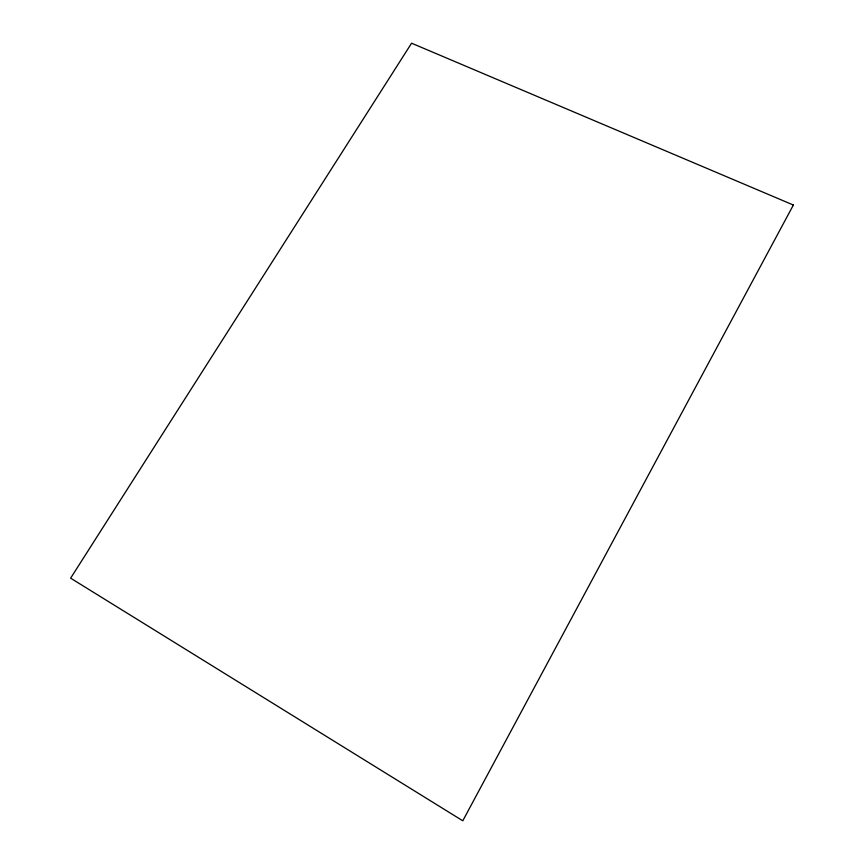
<?xml version="1.0" encoding="UTF-8"?>
<svg xmlns="http://www.w3.org/2000/svg" width="864" height="864" viewBox="0 0 864 864"><rect width="100%" height="100%" fill="white"/><g stroke="black" fill="none" stroke-linecap="round" stroke-linejoin="round"><path stroke-width="1.3" d="M793.368 205.027L462.78 820.8L70.632 578.167L411.577 43.2L793.368 205.027"/></g></svg>
